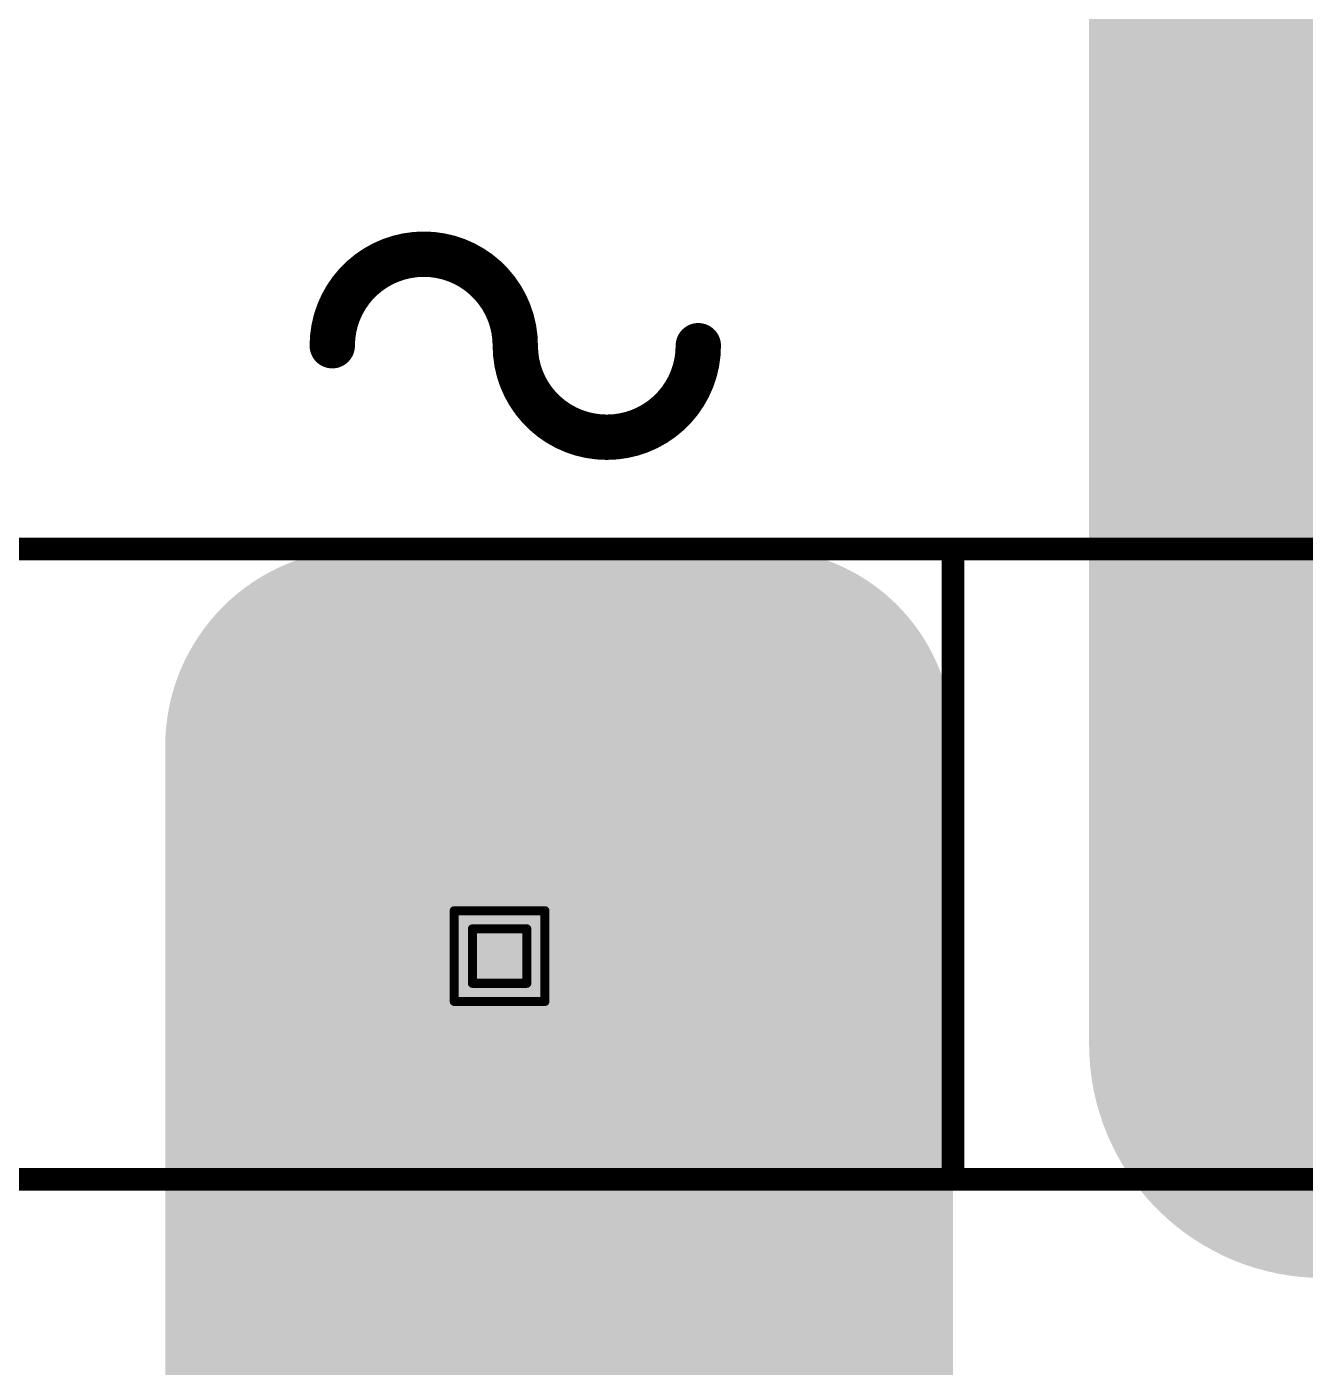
# Model space of a CAD drawing. Header units: inches. Extents: x -38 to 276, y -7 to 269.
# Drawn here: x 40.82 to 47.98, y 19.57 to 27.07 of the extents above; entities that cross this region are included whole.
import ezdxf

# ---------------------------------------------------------------- set-up
doc = ezdxf.new("R2010")
doc.units = ezdxf.units.IN
for name, color, linetype in [('Bottom Layer', 5, 'Continuous'), ('Bottom Solder', 6, 'Continuous'), ('Drill Drawing', 1, 'Continuous'), ('Multi-Layer', 9, 'Continuous'), ('Pad Holes', 156, 'Continuous'), ('Top Layer', 1, 'Continuous'), ('Top Overlay', 2, 'Continuous'), ('Top Solder', 216, 'Continuous')]:
    doc.layers.add(name, color=color, linetype=linetype)

# ---------------------------------------------------------------- blocks, each defined once
blk = doc.blocks.new('GBU_109')
at = {"layer": 'Bottom Layer'}
h = blk.add_hatch(color=5, dxfattribs=at)
edge = h.paths.add_edge_path()
edge.add_arc((-6.82, 0), 0.7, 270, 450)
edge.add_line((-6.82, 0.7), (-8.42, 0.7))
edge.add_arc((-8.42, 0), 0.7, 90, 270)
edge.add_line((-8.42, -0.7), (-6.82, -0.7))
h = blk.add_hatch(color=5, dxfattribs=at)
edge = h.paths.add_edge_path()
edge.add_arc((-1.74, 0), 0.7, 270, 450)
edge.add_line((-1.74, 0.7), (-3.34, 0.7))
edge.add_arc((-3.34, 0), 0.7, 90, 270)
edge.add_line((-3.34, -0.7), (-1.74, -0.7))
at = {"layer": 'Bottom Solder'}
h = blk.add_hatch(color=6, dxfattribs=at)
edge = h.paths.add_edge_path()
edge.add_arc((-6.82, 0), 0.7508, 270, 450)
edge.add_line((-6.82, 0.7508), (-8.42, 0.7508))
edge.add_arc((-8.42, 0), 0.7508, 90, 270)
edge.add_line((-8.42, -0.7508), (-6.82, -0.7508))
h = blk.add_hatch(color=6, dxfattribs=at)
edge = h.paths.add_edge_path()
edge.add_arc((-1.74, 0), 0.7508, 270, 450)
edge.add_line((-1.74, 0.7508), (-3.34, 0.7508))
edge.add_arc((-3.34, 0), 0.7508, 90, 270)
edge.add_line((-3.34, -0.7508), (-1.74, -0.7508))
at = {"layer": 'Multi-Layer'}
h = blk.add_hatch(color=9, dxfattribs=at)
edge = h.paths.add_edge_path()
edge.add_arc((-6.82, 0), 0.7, 270, 450)
edge.add_line((-6.82, 0.7), (-8.42, 0.7))
edge.add_arc((-8.42, 0), 0.7, 90, 270)
edge.add_line((-8.42, -0.7), (-6.82, -0.7))
h = blk.add_hatch(color=9, dxfattribs=at)
edge = h.paths.add_edge_path()
edge.add_arc((-1.74, 0), 0.7, 270, 450)
edge.add_line((-1.74, 0.7), (-3.34, 0.7))
edge.add_arc((-3.34, 0), 0.7, 90, 270)
edge.add_line((-3.34, -0.7), (-1.74, -0.7))
at = {"layer": 'Pad Holes'}
h = blk.add_hatch(color=7, dxfattribs=at)
edge = h.paths.add_edge_path()
edge.add_arc((-6.8699, 0), 0.35, 270, 450)
edge.add_line((-6.8699, 0.35), (-8.3701, 0.35))
edge.add_arc((-8.3701, 0), 0.35, 90, 270)
edge.add_line((-8.3701, -0.35), (-6.8699, -0.35))
h = blk.add_hatch(color=7, dxfattribs=at)
edge = h.paths.add_edge_path()
edge.add_arc((-1.7899, 0), 0.35, 270, 450)
edge.add_line((-1.7899, 0.35), (-3.2901, 0.35))
edge.add_arc((-3.2901, 0), 0.35, 90, 270)
edge.add_line((-3.2901, -0.35), (-1.7899, -0.35))
at = {"layer": 'Top Layer'}
h = blk.add_hatch(color=1, dxfattribs=at)
edge = h.paths.add_edge_path()
edge.add_arc((-6.82, 0), 0.7, 270, 450)
edge.add_line((-6.82, 0.7), (-8.42, 0.7))
edge.add_arc((-8.42, 0), 0.7, 90, 270)
edge.add_line((-8.42, -0.7), (-6.82, -0.7))
h = blk.add_hatch(color=1, dxfattribs=at)
edge = h.paths.add_edge_path()
edge.add_arc((-1.74, 0), 0.7, 270, 450)
edge.add_line((-1.74, 0.7), (-3.34, 0.7))
edge.add_arc((-3.34, 0), 0.7, 90, 270)
edge.add_line((-3.34, -0.7), (-1.74, -0.7))
at = {"layer": 'Top Solder'}
h = blk.add_hatch(color=216, dxfattribs=at)
edge = h.paths.add_edge_path()
edge.add_arc((-6.82, 0), 0.7508, 270, 450)
edge.add_line((-6.82, 0.7508), (-8.42, 0.7508))
edge.add_arc((-8.42, 0), 0.7508, 90, 270)
edge.add_line((-8.42, -0.7508), (-6.82, -0.7508))
h = blk.add_hatch(color=216, dxfattribs=at)
edge = h.paths.add_edge_path()
edge.add_arc((-1.74, 0), 0.7508, 270, 450)
edge.add_line((-1.74, 0.7508), (-3.34, 0.7508))
edge.add_arc((-3.34, 0), 0.7508, 90, 270)
edge.add_line((-3.34, -0.7508), (-1.74, -0.7508))
at = {"layer": 'Top Overlay'}
for points in [[(10.795, 1.2499, 0.127, 0.127, 0), (-10.7953, 1.2499, 0.127, 0.127, 0)], [(-5.08, 1.2499, 0.127, 0.127, 0), (-5.08, -2.2802, 0.127, 0.127, 0)], [(10.795, -2.2802, 0.127, 0.127, 0), (-10.7953, -2.2802, 0.127, 0.127, 0)]]:
    blk.add_lwpolyline(points, format="xyseb", dxfattribs=at)
for points in [[(-5.1118, 1.2499, 0.0635, 0.0635, 1), (-5.0483, 1.2499, 0.0635, 0.0635, 1)], [(-5.1118, -2.2802, 0.0635, 0.0635, 1), (-5.0483, -2.2802, 0.0635, 0.0635, 1)]]:
    blk.add_lwpolyline(points, format="xyseb", close=True, dxfattribs=at)

msp = doc.modelspace()

# ---------------------------------------------------------------- hatches: boundary and pattern name
at = {"layer": 'Bottom Layer'}
h = msp.add_hatch(color=5, dxfattribs=at)
edge = h.paths.add_edge_path()
edge.add_arc((18.6431, 17.5001), 1.3711, 180, 270, ccw=False)
edge.add_line((17.272, 17.5001), (17.272, 23.1753))
edge.add_arc((16.0832, 23.1753), 1.1888, 359.99884, 449.997)
edge.add_line((16.0833, 24.3641), (12.4261, 24.3641))
edge.add_arc((12.426, 23.1141), 1.25, 89.99771, 180.00253)
edge.add_line((11.176, 23.114), (11.176, 7.8683))
edge.add_arc((12.4107, 7.8682), 1.2347, 179.99682, 270.00365)
edge.add_line((12.4108, 6.6335), (17.8095, 6.6335))
edge.add_arc((17.8097, 8.0008), 1.3673, 269.99244, 360.00671)
edge.add_line((19.177, 8.001), (19.177, 10.752))
edge.add_arc((20.2707, 10.752), 1.0937, 89.99996, 180.00004, ccw=False)
edge.add_line((20.2707, 11.8458), (44.6118, 11.8458))
edge.add_arc((44.6118, 13.2443), 1.3985, 269.99955, 360.00013)
edge.add_line((46.0103, 13.2443), (46.0103, 23.0777))
edge.add_arc((44.9394, 23.0777), 1.0709, 359.99701, 450.00204)
edge.add_line((44.9393, 24.1487), (42.702, 24.1486))
edge.add_arc((42.7019, 23.044), 1.1046, 89.99595, 180.00405)
edge.add_line((41.5973, 23.044), (41.5973, 17.145))
edge.add_arc((40.5787, 17.1476), 1.0186, 269.84221, 359.85221, ccw=False)
edge.add_line((40.5759, 16.129), (18.6431, 16.129))
at = {"layer": 'Top Layer'}
h = msp.add_hatch(color=1, dxfattribs=at)
edge = h.paths.add_edge_path()
edge.add_arc((52.2865, 21.3735), 1.3075, 270, 360)
edge.add_line((53.594, 21.3735), (53.594, 37.3867))
edge.add_arc((57.2943, 37.4477), 3.7008, 90.94348, 180.94333, ccw=False)
edge.add_line((57.2334, 41.148), (67.1592, 41.148))
edge.add_arc((67.1592, 43.0768), 1.9288, 269.99877, 360.00108)
edge.add_line((69.088, 43.0768), (69.088, 49.784))
edge.add_arc((67.31, 49.784), 1.778, 359.99984, 450.00016)
edge.add_line((67.31, 51.562), (48.514, 51.562))
edge.add_arc((48.514, 49.8203), 1.7416, 89.99936, 180.00056)
edge.add_line((46.7723, 49.8203), (46.7723, 21.3748))
edge.add_arc((48.0811, 21.3748), 1.3088, 179.99867, 270.00367)
edge.add_line((48.0812, 20.066), (52.2865, 20.066))

# ---------------------------------------------------------------- linework, layer by layer
at = {"layer": 'Drill Drawing'}
for points in [[(43.2163, 22.1225, 0.0508, 0.0508, 0), (43.7243, 22.1225, 0.0508, 0.0508, 0)], [(43.2163, 21.6145, 0.0508, 0.0508, 0), (43.2163, 22.1225, 0.0508, 0.0508, 0)], [(43.7243, 21.6145, 0.0508, 0.0508, 0), (43.7243, 22.1225, 0.0508, 0.0508, 0)], [(43.3179, 22.0209, 0.0508, 0.0508, 0), (43.6227, 22.0209, 0.0508, 0.0508, 0)], [(43.3179, 21.7161, 0.0508, 0.0508, 0), (43.3179, 22.0209, 0.0508, 0.0508, 0)], [(43.6227, 21.7161, 0.0508, 0.0508, 0), (43.6227, 22.0209, 0.0508, 0.0508, 0)], [(43.3179, 21.7161, 0.0508, 0.0508, 0), (43.6227, 21.7161, 0.0508, 0.0508, 0)], [(43.2163, 21.6145, 0.0508, 0.0508, 0), (43.7243, 21.6145, 0.0508, 0.0508, 0)]]:
    msp.add_lwpolyline(points, format="xyseb", dxfattribs=at)
for points in [[(43.2036, 22.1225, 0.0254, 0.0254, 1), (43.229, 22.1225, 0.0254, 0.0254, 1)], [(43.2036, 22.1225, 0.0254, 0.0254, 1), (43.229, 22.1225, 0.0254, 0.0254, 1)], [(43.7116, 22.1225, 0.0254, 0.0254, 1), (43.737, 22.1225, 0.0254, 0.0254, 1)], [(43.7116, 22.1225, 0.0254, 0.0254, 1), (43.737, 22.1225, 0.0254, 0.0254, 1)], [(43.3052, 22.0209, 0.0254, 0.0254, 1), (43.3306, 22.0209, 0.0254, 0.0254, 1)], [(43.3052, 22.0209, 0.0254, 0.0254, 1), (43.3306, 22.0209, 0.0254, 0.0254, 1)], [(43.61, 22.0209, 0.0254, 0.0254, 1), (43.6354, 22.0209, 0.0254, 0.0254, 1)], [(43.61, 22.0209, 0.0254, 0.0254, 1), (43.6354, 22.0209, 0.0254, 0.0254, 1)], [(43.3052, 21.7161, 0.0254, 0.0254, 1), (43.3306, 21.7161, 0.0254, 0.0254, 1)], [(43.3052, 21.7161, 0.0254, 0.0254, 1), (43.3306, 21.7161, 0.0254, 0.0254, 1)], [(43.61, 21.7161, 0.0254, 0.0254, 1), (43.6354, 21.7161, 0.0254, 0.0254, 1)], [(43.61, 21.7161, 0.0254, 0.0254, 1), (43.6354, 21.7161, 0.0254, 0.0254, 1)], [(43.2036, 21.6145, 0.0254, 0.0254, 1), (43.229, 21.6145, 0.0254, 0.0254, 1)], [(43.2036, 21.6145, 0.0254, 0.0254, 1), (43.229, 21.6145, 0.0254, 0.0254, 1)], [(43.7116, 21.6145, 0.0254, 0.0254, 1), (43.737, 21.6145, 0.0254, 0.0254, 1)], [(43.7116, 21.6145, 0.0254, 0.0254, 1), (43.737, 21.6145, 0.0254, 0.0254, 1)]]:
    msp.add_lwpolyline(points, format="xyseb", close=True, dxfattribs=at)
at = {"layer": 'Top Overlay'}
for points in [[(42.533, 25.2865, 0.254, 0.254, -0.414214), (43.0456, 25.7991, 0.254, 0.254, 0)], [(43.0456, 25.7991, 0.254, 0.254, -0.414214), (43.5582, 25.2865, 0.254, 0.254, 0)], [(44.0707, 24.774, 0.254, 0.254, -0.414214), (43.5582, 25.2865, 0.254, 0.254, 0)], [(44.5833, 25.2865, 0.254, 0.254, -0.414214), (44.0707, 24.774, 0.254, 0.254, 0)]]:
    msp.add_lwpolyline(points, format="xyseb", dxfattribs=at)
for points in [[(42.9821, 25.7991, 0.127, 0.127, 1), (43.1091, 25.7991, 0.127, 0.127, 1)], [(42.9821, 25.7991, 0.127, 0.127, 1), (43.1091, 25.7991, 0.127, 0.127, 1)], [(42.4695, 25.2865, 0.127, 0.127, 1), (42.5965, 25.2865, 0.127, 0.127, 1)], [(43.4947, 25.2865, 0.127, 0.127, 1), (43.6217, 25.2865, 0.127, 0.127, 1)], [(43.4947, 25.2865, 0.127, 0.127, 1), (43.6217, 25.2865, 0.127, 0.127, 1)], [(44.5198, 25.2865, 0.127, 0.127, 1), (44.6468, 25.2865, 0.127, 0.127, 1)], [(44.0072, 24.774, 0.127, 0.127, 1), (44.1342, 24.774, 0.127, 0.127, 1)], [(44.0072, 24.774, 0.127, 0.127, 1), (44.1342, 24.774, 0.127, 0.127, 1)]]:
    msp.add_lwpolyline(points, format="xyseb", close=True, dxfattribs=at)

# ---------------------------------------------------------------- block references
at = {"rotation": 180}
msp.add_blockref('GBU_109', (40.9303, 21.8685), dxfattribs=at)

doc.saveas('drawing.dxf')
